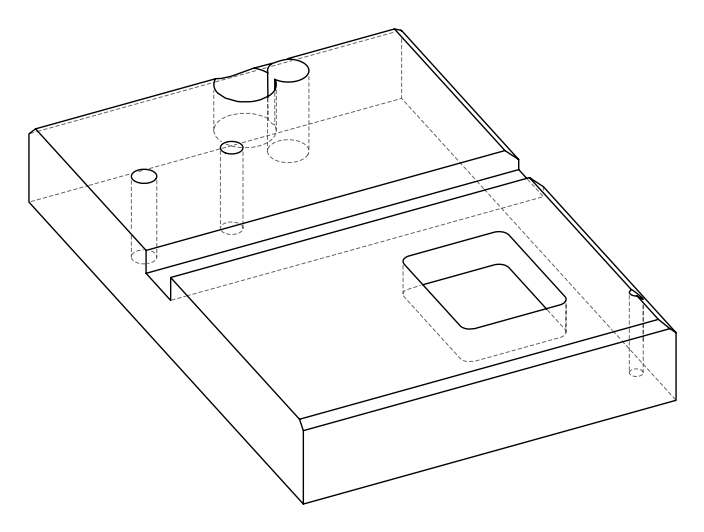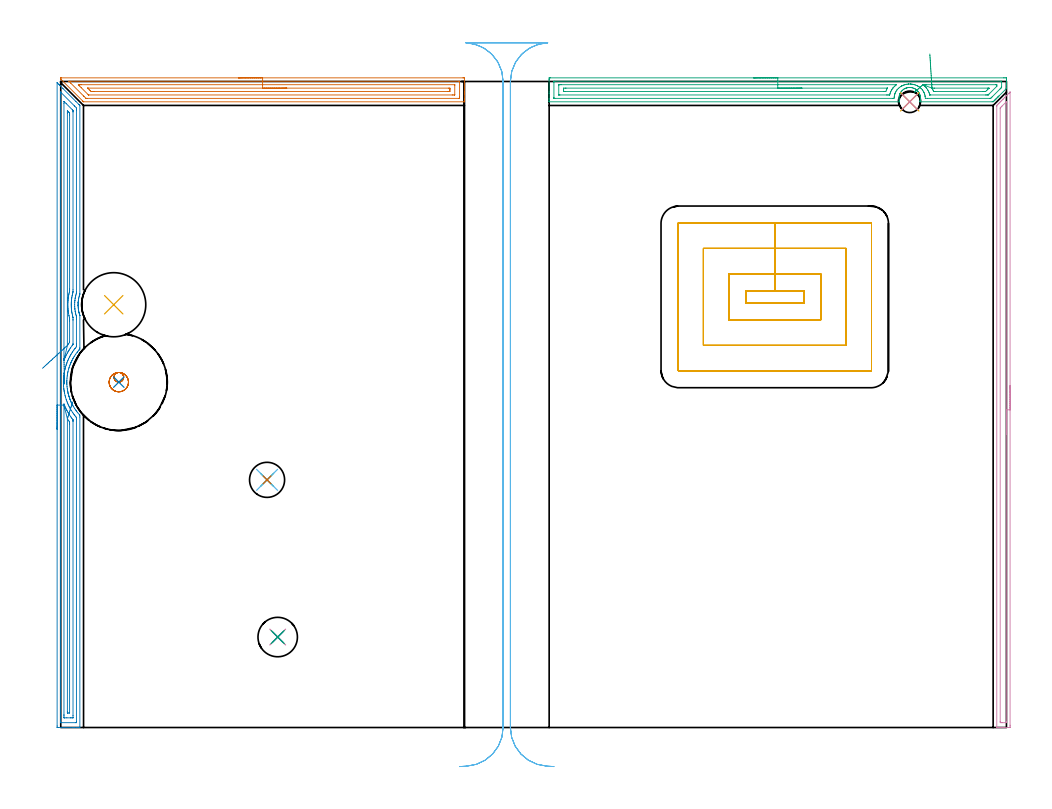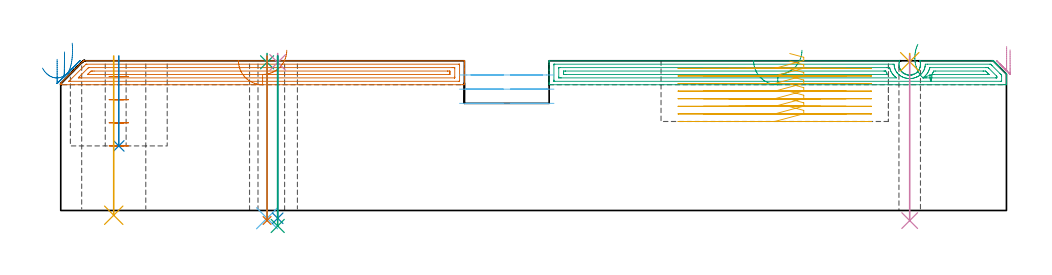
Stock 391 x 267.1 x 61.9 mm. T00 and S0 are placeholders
(PLAN: 17 operations, 10 tool changes, 42.7 min)
(1 AREA_MILL | FG_CHAMFER_SURFACE | UGT0205_001 | 5.42 min | 8466 mm3)
(2 AREA_MILL_1 | FG_CHAMFER_SURFACE_1 | UGT0205_001 | 8.42 min | 11508 mm3)
(3 AREA_MILL_2 | FG_CHAMFER_SURFACE_2 | UGT0205_001 | 6.26 min | 9547 mm3)
(4 AREA_MILL_3 | FG_CHAMFER_SURFACE_3 | UGT0205_001 | 4.36 min | 3925 mm3)
(5 MILL_RECTANGULAR_POCKET | POCKET_RECTANGULAR_STRAIGHT | UGT0201_132 | Follow Part, ap 3.5, ae 75% | 11.69 min | 176118 mm3)
(6 MILL_RECTANGULAR_SLOT | SLOT_RECTANGULAR | UGT0201_004 | Follow Part, ap 8, ae 75% | 4.06 min | 164013 mm3)
(7 MILL_BLIND_HOLE_FROM_SOLID_MATERIAL | STEP1POCKET | UGT0201_004 | Spiral | 0.61 min | 44011 mm3)
(8 BORE_BLIND_HOLE | STEP1POCKET | UGT0332_069 | 0.15 min | 6 mm3)
(9 SPOT_DRILL | STEP1HOLE | NXT0321_9005460120000 | 0.03 min | 8 mm3)
(10 SPOT_DRILL_1 | STEP1HOLE_1 | NXT0321_9005460120000 | 0.03 min | 14 mm3)
(11 SPOT_DRILL_2 | STEP1HOLE_2 | NXT0321_9005460120000 | 0.03 min | 0 mm3)
(12 DRILL_THROUGH_HOLE_INTO_CENTER | STEP1HOLE | NXT0301_065 | 0.27 min | 4280 mm3)
(13 DRILL_TO_ENLARGE_THROUGH_HOLE | STEP1HOLE | NXT0301_106 | 0.27 min | 5907 mm3)
(14 DRILL_THROUGH_HOLE_INTO_CENTER_1 | STEP1HOLE_1 | NXT0301_065 | 0.27 min | 4256 mm3)
(15 DRILL_TO_ENLARGE_THROUGH_HOLE_1 | STEP1HOLE_1 | UGT0301_287 | 0.28 min | 8613 mm3)
(16 DRILL_THROUGH_HOLE_INTO_CENTER_2 | STEP1HOLE_2 | UGT0301_205 | 0.27 min | 3719 mm3)
(17 INDEXABLE_INSERT_DRILL_THROUGH_HOLE_FROM_SOLID | STEP1HOLE_3 | NXT0302_024 | 0.27 min | 33876 mm3)
(TOOL UGT0205_001 | Chamfer Mill 20 x 3 x 45 deg. | D20 FL50 Z2)
(TOOL UGT0201_132 | Carbide End Mill 14.0 | D14 FL30 Z4)
(TOOL UGT0201_004 | End Mill 32 mm | D32 FL53 Z6)
(TOOL UGT0332_069 | 40 mm Boring Bar Slip Fit | D40)
(TOOL NXT0321_9005460120000 | NC Spot Drill, 142deg, 12mm, Carbide, Uncoated | D12 PA142 FL30 Z2)
(TOOL NXT0301_065 | Carbide Drill 9.4mm [860.1-0940-075A1-MM 2214] | D9.4 PA140 FL98 Z2)
(TOOL NXT0301_106 | Carbide Drill 14.5mm [860.1-1450-073A1-MM 2214] | D14.5 PA140 FL83 Z2)
(TOOL UGT0301_287 | Twist Drill 16.3 mm | D16.3 PA118 FL125 Z2)
(TOOL UGT0301_205 | Twist Drill 8.9 mm | D8.9 PA118 FL78 Z2)
(TOOL NXT0302_024 | Index. Insert Drill 26.5mm [880-D2650L32-03] | D26.5 PA176 FL80 Z2)
(OP 1 AREA_MILL)
G17 G21 G94 G90
T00 M6
G54
G17 G0 G90 X73.45 Y268.6 S1061 M3
G43 Z71.9 H0
Z62.
G94 G1 X73.488 Z61.128 F250.
X73.602 Z60.263
X73.791 Z59.412
X74.053 Z58.58
X74.387 Z57.774
X74.79 Z57.
X75.258 Z56.264
X75.79 Z55.572
X76.379 Z54.929
X77.022 Z54.339
X77.714 Z53.808
X78.45 Z53.34
X79.224 Z52.937
X80.03 Z52.603
X80.862 Z52.341
X81.714 Z52.152
X82.578 Z52.038
X83.45 Z52.
X166.315
X166.689 Y268.596 Z52.003
X166.89 Y268.592 Z52.005
X166.9 Y268.385 Z52.212
Y262.764 Z57.831
Y262.156 Z58.442
Y261.878 Z58.719
Y260.105 Z60.49
Y259.549 Z61.05
Y259.026 Z61.573
Y258.724 Z61.867
X166.891 Y258.703 Z61.888
X166.76 Y258.7 Z61.9
X9.495
X9.405 Y258.705 Z61.89
X9.361 Y258.741 Z61.856
X9.196 Y258.904 Z61.696
X9.124 Y258.976 Z61.624
X0.14 Y267.96 Z52.638
X0.024 Y268.081 Z52.518
X0.01 Y268.098 Z52.501
X0.002 Y268.593 Z52.007
X0.011 Y268.594 Z52.005
X0.14 Y268.6 Z52.
X83.45
Y267.186 Z53.414
X164.542
X164.753 Y267.182 Z53.418
X164.857 Y267.179 Z53.421
X164.891 Y267.169 Z53.431
X164.893 Y267.138 Z53.462
X164.897 Y267.055 Z53.545
X164.9 Y266.83 Z53.77
X164.899 Y260.627 Z59.973
X164.893 Y260.261 Z60.339
X164.89 Y260.157 Z60.443
X164.882 Y260.12 Z60.48
X164.862 Y260.119 Z60.481
X164.753 Y260.117 Z60.483
X164.533 Y260.114 Z60.486
X10.827 Y260.115 Z60.485
X10.607 Y260.116 Z60.484
X10.497 Y260.119 Z60.481
X10.447 Y260.121 Z60.479
X10.387 Y260.173 Z60.427
X9.559 Y260.991 Z59.609
X9.496 Y261.054 Z59.546
X4.149 Y266.4 Z54.2
X3.437 Y267.118 Z53.482
X3.398 Y267.16 Z53.44
X3.383 Y267.179 Z53.421
X3.39 Y267.18 Z53.42
X3.497 Y267.183 Z53.417
X3.714 Y267.185 Z53.415
X4.149 Y267.186 Z53.414
X83.45
Y265.772 Z54.828
X162.751 Y265.771 Z54.829
X162.867 Y265.77 Z54.83
X162.886 Y265.768 Z54.832
X162.889 Y265.766 Z54.834
X162.893 Y265.749 Z54.851
X162.898 Y265.67 Z54.93
X162.899 Y265.571 Z55.029
X162.9 Y265.423 Z55.177
X162.899 Y261.73 Z58.87
X162.893 Y261.581 Z59.019
X162.89 Y261.542 Z59.058
X162.878 Y261.535 Z59.065
X162.838 Y261.533 Z59.067
X162.751 Y261.531 Z59.069
X162.21 Y261.529 Z59.071
X161.86 Y261.528 Z59.072
X11.628 Y261.529 Z59.071
X11.541 Y261.53 Z59.07
X11.498 Y261.533 Z59.067
X11.48 Y261.535 Z59.065
X11.443 Y261.568 Z59.032
X11.278 Y261.723 Z58.877
X8.463 Y264.536 Z56.064
X7.713 Y265.286 Z55.314
X7.58 Y265.423 Z55.177
X7.449 Y265.562 Z55.038
X7.263 Y265.765 Z54.835
X7.367 Y265.768 Z54.832
X7.713 Y265.77 Z54.83
X8.254 Y265.771 Z54.829
X8.605 Y265.772 Z54.828
X83.45
Y264.357 Z56.243
X160.258
X160.828 Y264.352 Z56.248
X160.89 Y264.35 Z56.25
X160.893 Y264.266 Z56.334
X160.897 Y264.083 Z56.517
X160.9 Y263.718 Z56.882
X160.899 Y263.65 Z56.95
X160.894 Y263.241 Z57.359
X160.89 Y263.037 Z57.563
X160.881 Y262.949 Z57.651
X160.784 Y262.947 Z57.653
X160.077 Y262.943 Z57.657
X159.897
X13.771
X13.06 Y262.944 Z57.656
X12.878 Y262.945 Z57.655
X12.529 Y262.95 Z57.65
X12.169 Y263.289 Z57.311
X11.801 Y263.65 Z56.95
X11.278 Y264.172 Z56.428
X11.146 Y264.306 Z56.294
X11.125 Y264.33 Z56.27
X11.111 Y264.348 Z56.252
X11.127 Y264.35 Z56.25
X11.278 Y264.354 Z56.246
X11.458 Y264.357 Z56.243
X83.45
X84.322 Z56.281
X85.186 Z56.395
X86.038 Z56.583
X86.87 Z56.846
X87.676 Z57.18
X88.45 Z57.582
X89.186 Z58.051
X89.878 Z58.582
X90.521 Z59.172
X91.11 Z59.815
X91.642 Z60.507
X92.11 Z61.243
X92.513 Z62.016
X92.847 Z62.822
X93.109 Z63.654
X93.298 Z64.506
X93.412 Z65.371
X93.45 Z66.243
G0 Z71.9
M5
M2
(OP 2 AREA_MILL_1)
G17 G21 G94 G90
T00 M6
G54
G17 G0 G90 X-1.5 Y123.3 S1061 M3
G43 Z71.9 H0
Z62.5
G94 G1 Y123.338 Z61.628 F250.
Y123.452 Z60.764
Y123.641 Z59.912
Y123.903 Z59.08
Y124.237 Z58.274
Y124.64 Z57.5
Y125.109 Z56.764
Y125.64 Z56.072
Y126.229 Z55.429
Y126.872 Z54.84
Y127.564 Z54.308
Y128.3 Z53.84
Y129.074 Z53.437
Y129.88 Z53.103
Y130.712 Z52.841
Y131.564 Z52.652
Y132.428 Z52.538
Y133.3 Z52.5
X-1.499 Y266.576 Z52.499
X-1.495 Y266.583 Z52.503
X-1.48 Y266.576 Z52.519
X-1.28 Y266.38 Z52.719
X-1.205 Y266.305 Z52.795
X-0.729 Y265.831 Z53.266
X-0.585 Y265.687 Z53.412
X-0.433 Y265.534 Z53.565
X-0.292 Y265.394 Z53.703
X0.908 Y264.193 Z54.905
X6.256 Y258.844 Z60.255
X7.565 Y257.535 Z61.564
X7.608 Y257.492 Z61.607
X7.821 Y257.277 Z61.818
X7.897 Y257.194 Z61.889
X7.9 Y257.046 Z61.9
Y179.314
X7.894 Y179.197 Z61.889
X7.883 Y179.138 Z61.879
X7.82 Y178.952 Z61.819
X7.663 Y178.42 Z61.657
X7.653 Y178.389 Z61.648
X7.535 Y177.944 Z61.532
X7.434 Y177.496 Z61.432
X7.349 Y177.05 Z61.348
X7.298 Y176.718 Z61.296
X7.28 Y176.603 Z61.278
X7.226 Y176.157 Z61.225
X7.203 Y175.897 Z61.202
X7.19 Y175.74 Z61.187
X7.188 Y175.711 Z61.184
X7.185 Y175.652 Z61.181
X7.163 Y175.264 Z61.162
X7.16 Y175.054 Z61.154
X7.156 Y174.791 Z61.152
X7.16 Y174.52 Z61.157
X7.166 Y174.382 Z61.155
Y174.371
X7.188 Y173.925 Z61.18
X7.223 Y173.478 Z61.22
X7.264 Y173.126 Z61.263
X7.275 Y173.032 Z61.274
X7.343 Y172.585 Z61.341
X7.423 Y172.166 Z61.417
X7.428 Y172.139 Z61.422
X7.527 Y171.692 Z61.522
X7.54 Y171.633 Z61.539
X7.565 Y171.533 Z61.565
X7.609 Y171.363 Z61.609
X7.639 Y171.246 Z61.638
X7.726 Y170.946 Z61.726
X7.82 Y170.647 Z61.819
X7.857 Y170.525 Z61.856
X7.883 Y170.423 Z61.882
X7.893 Y170.379 Z61.893
X7.895 Y170.364 Z61.895
Y170.352
X7.9 Y156.977 Z61.9
X7.893 Y156.469 Z61.893
X7.886 Y156.458 Z61.886
X7.565 Y156.098 Z61.565
X7.538 Y156.068 Z61.538
X7.05 Y155.488 Z61.048
X6.983 Y155.408 Z60.98
X6.929 Y155.345 Z60.927
X6.89 Y155.297 Z60.89
X6.793 Y155.175 Z60.792
X6.11 Y154.255 Z60.109
X6.038 Y154.152 Z60.036
X5.542 Y153.389 Z59.54
X5.147 Y152.735 Z59.145
X5.013 Y152.496 Z59.011
X4.655 Y151.804 Z58.653
X4.559 Y151.616 Z58.555
X4.553 Y151.604 Z58.549
X4.286 Y151.049 Z58.285
X4.255 Y150.984 Z58.254
X4.142 Y150.723 Z58.138
X4.137 Y150.711 Z58.133
X4.073 Y150.552 Z58.072
X3.964 Y150.277 Z57.964
X3.783 Y149.818 Z57.782
X3.466 Y148.925 Z57.465
X3.363 Y148.603 Z57.363
X3.206 Y148.032 Z57.204
X2.986 Y147.139 Z56.984
X2.9 Y146.703 Z56.899
X2.81 Y146.246 Z56.809
X2.675 Y145.354 Z56.669
X2.583 Y144.461 Z56.574
X2.518 Y143.542 Z56.517
X2.511 Y143.345 Z56.509
X2.51 Y142.911 Z56.501
X2.507 Y142.675 Z56.499
X2.512 Y142.473 Z56.502
X2.515 Y142.228 Z56.507
X2.535 Y141.782 Z56.528
X2.6 Y140.889 Z56.598
X2.711 Y139.996 Z56.704
X2.747 Y139.771 Z56.742
X2.856 Y139.104 Z56.851
X2.887 Y138.952 Z56.885
X2.909 Y138.85 Z56.907
X2.951 Y138.661 Z56.945
X3.026 Y138.303 Z57.024
X3.045 Y138.211 Z57.044
X3.059 Y138.155 Z57.058
X3.159 Y137.767 Z57.153
X3.18 Y137.676 Z57.178
X3.2 Y137.595 Z57.199
X3.227 Y137.49 Z57.225
X3.271 Y137.318 Z57.267
X3.315 Y137.157 Z57.313
X3.364 Y136.996 Z57.363
X3.374 Y136.965 Z57.373
X3.432 Y136.787 Z57.432
X3.554 Y136.427 Z57.547
X3.631 Y136.213 Z57.625
X3.715 Y135.98 Z57.709
X3.782 Y135.789 Z57.78
X3.807 Y135.718 Z57.806
X3.875 Y135.534 Z57.871
X4.021 Y135.167 Z58.02
X4.053 Y135.087 Z58.052
X4.139 Y134.885 Z58.138
X4.244 Y134.64 Z58.241
X4.312 Y134.497 Z58.311
X4.364 Y134.388 Z58.364
X4.459 Y134.193 Z58.456
X4.618 Y133.861 Z58.617
X4.673 Y133.747 Z58.671
X4.743 Y133.612 Z58.742
X4.905 Y133.304 Z58.903
X4.946 Y133.228 Z58.944
X5.154 Y132.853 Z59.149
X5.7 Y131.961 Z59.698
X6.038 Y131.449 Z60.036
X6.307 Y131.068 Z60.305
X6.478 Y130.839 Z60.477
X6.614 Y130.659 Z60.612
X6.941 Y130.238 Z60.941
X6.983 Y130.186 Z60.983
X6.992 Y130.175 Z60.992
X7.764 Y129.282 Z61.762
X7.896 Y129.137 Z61.89
X7.9 Y128.386 Z61.9
Y0.173
X7.897 Y0.01 Z61.888
X7.773 Y0.003 Z61.765
X7.641 Y0. Z61.64
X7.369 Z61.368
X6.692 Z60.687
X5.481 Z59.478
X4.946 Z58.94
X-1.165 Z52.832
X-1.437 Y0.004 Z52.56
X-1.492 Y0.01 Z52.505
X-1.499 Y0.067 Z52.499
X-1.5 Y0.62 Z52.5
Y133.3
X-0.086 Z53.914
X-0.085 Y262.406 Z53.915
X-0.084 Y262.605 Z53.916
X-0.081 Y262.703 Z53.919
X-0.079 Y262.715 Z53.921
X-0.073 Y262.711 Z53.927
X-0.041 Y262.684 Z53.959
X0.243 Y262.406 Z54.243
X5.604 Y257.046 Z59.604
X5.819 Y256.827 Z59.819
X6.479 Y256.152 Z60.479
X6.484 Y255.472 Z60.484
X6.485 Y255.259 Z60.485
Y180.207
X6.482 Y179.866 Z60.482
X6.479 Y179.696 Z60.479
X6.475 Y179.616 Z60.475
X6.459 Y179.553 Z60.459
X6.395 Y179.314 Z60.395
X6.271 Y178.851 Z60.271
X6.164 Y178.42 Z60.164
X6.014 Y177.726 Z60.014
X5.993 Y177.616 Z59.993
X5.978 Y177.527 Z59.978
X5.956 Y177.387 Z59.956
X5.849 Y176.633 Z59.849
X5.845 Y176.606 Z59.845
X5.819 Y176.373 Z59.819
X5.774 Y175.786 Z59.774
X5.771 Y175.74 Z59.771
X5.744 Y174.923 Z59.744
Y174.846
X5.764 Y174.01 Z59.764
X5.767 Y173.953 Z59.767
X5.819 Y173.224 Z59.819
X5.838 Y173.059 Z59.838
X5.84 Y173.038 Z59.84
X5.963 Y172.166 Z59.963
X5.975 Y172.086 Z59.975
X5.993 Y171.988 Z59.993
X6.143 Y171.272 Z60.143
X6.246 Y170.836 Z60.246
X6.365 Y170.379 Z60.365
X6.453 Y170.048 Z60.453
X6.475 Y169.953 Z60.475
X6.478 Y169.87 Z60.478
X6.481 Y169.702 Z60.481
X6.482 Y169.486 Z60.482
Y168.807
X6.485 Y158.552 Z60.485
X6.483 Y157.87 Z60.483
X6.48 Y157.53 Z60.48
X6.478 Y157.448 Z60.478
X6.444 Y157.394 Z60.444
X5.976 Y156.817 Z59.976
X5.819 Y156.616 Z59.819
X5.419 Y156.084 Z59.419
X5.218 Y155.805 Z59.218
X4.946 Y155.422 Z58.946
X4.854 Y155.285 Z58.854
X4.792 Y155.19 Z58.792
X4.51 Y154.743 Z58.51
X4.234 Y154.297 Z58.234
X4.073 Y154.026 Z58.073
X3.853 Y153.628 Z57.853
X3.733 Y153.403 Z57.733
X3.55 Y153.045 Z57.55
X3.28 Y152.51 Z57.28
X3.2 Y152.344 Z57.2
X2.976 Y151.845 Z56.976
X2.88 Y151.616 Z56.88
X2.719 Y151.215 Z56.719
X2.525 Y150.723 Z56.525
X2.493 Y150.638 Z56.493
X2.47 Y150.576 Z56.47
X2.327 Y150.174 Z56.327
X2.239 Y149.919 Z56.239
X2.209 Y149.829 Z56.209
X2.028 Y149.241 Z56.028
X1.943 Y148.936 Z55.943
X1.839 Y148.542 Z55.839
X1.711 Y148.042 Z55.711
X1.683 Y147.925 Z55.683
X1.662 Y147.829 Z55.662
X1.52 Y147.149 Z55.52
X1.509 Y147.093 Z55.509
X1.454 Y146.811 Z55.454
X1.377 Y146.334 Z55.377
X1.366 Y146.255 Z55.366
X1.27 Y145.55 Z55.27
X1.248 Y145.362 Z55.248
X1.185 Y144.743 Z55.185
X1.164 Y144.468 Z55.164
X1.127 Y143.909 Z55.127
X1.11 Y143.575 Z55.11
X1.099 Y143.045 Z55.099
X1.096 Y142.681 Z55.096
X1.105 Y142.145 Z55.105
X1.121 Y141.788 Z55.121
X1.159 Y141.197 Z55.159
X1.183 Y140.895 Z55.183
X1.251 Y140.209 Z55.251
X1.276 Y140.001 Z55.276
X1.325 Y139.626 Z55.325
X1.392 Y139.171 Z55.392
X1.402 Y139.108 Z55.402
X1.454 Y138.793 Z55.454
X1.568 Y138.214 Z55.568
X1.581 Y138.149 Z55.581
X1.599 Y138.065 Z55.599
X1.775 Y137.321 Z55.775
X1.882 Y136.882 Z55.882
X2.005 Y136.427 Z56.005
X2.265 Y135.598 Z56.265
X2.286 Y135.534 Z56.286
X2.327 Y135.42 Z56.327
X2.616 Y134.64 Z56.616
X2.806 Y134.15 Z56.806
X2.981 Y133.747 Z56.981
X3.2 Y133.261 Z57.2
X3.396 Y132.853 Z57.396
X3.593 Y132.451 Z57.593
X3.859 Y131.96 Z57.859
X4.073 Y131.575 Z58.073
X4.385 Y131.066 Z58.385
X4.941 Y130.178 Z58.941
X4.945 Y130.173 Z58.945
X5.313 Y129.657 Z59.313
X5.593 Y129.279 Z59.593
X5.819 Y128.989 Z59.819
X6.306 Y128.386 Z60.306
X6.438 Y128.22 Z60.438
X6.479 Y128.168 Z60.479
X6.481 Y128.13 Z60.481
X6.483 Y128.045 Z60.483
X6.485 Y127.704 Z60.485
X6.486 Y127.492 Z60.486
X6.485 Y2.407 Z60.485
X6.483 Y2.066 Z60.483
X6.481 Y2.024 Z60.481
X6.48 Y2.011 Z60.48
X6.454 Y2.009 Z60.454
X6.349 Y2.003 Z60.349
X6.216 Y2.001 Z60.216
X0.105 Y2. Z54.105
X-0.041 Y2.003 Z53.959
X-0.071 Y2.007 Z53.929
X-0.079 Y2.011 Z53.921
X-0.081 Y2.02 Z53.919
X-0.084 Y2.054 Z53.916
X-0.085 Y2.195 Z53.915
X-0.086 Y2.407 Z53.914
Y133.3
X1.33 Y133.296 Z55.33
X1.331 Y133.747 Z55.331
X1.335 Z55.335
X1.454 Y133.464 Z55.454
X1.711 Y132.853 Z55.711
X1.917 Y132.38 Z55.917
X2.116 Y131.96 Z56.116
X2.327 Y131.523 Z56.327
X2.479 Y131.222 Z56.479
X2.56 Y131.066 Z56.56
X2.845 Y130.536 Z56.845
X3.058 Y130.173 Z57.058
X3.2 Y129.938 Z57.2
X3.619 Y129.279 Z57.619
X4.073 Y128.584 Z58.073
X4.21 Y128.386 Z58.21
X4.597 Y127.85 Z58.597
X5.038 Y127.279 Z59.038
X5.058 Y127.251 Z59.058
X5.064 Y127.154 Z59.064
X5.068 Y126.984 Z59.068
X5.071 Y126.727 Z59.071
Y126.599
Y4.959
X5.07 Y4.194 Z59.07
X5.068 Y4.069 Z59.068
X5.065 Y4.026 Z59.065
X5.06 Y4.01 Z59.06
X5.04 Y4.007 Z59.04
X4.946 Y4.004 Z58.946
X4.262 Y4. Z58.262
X4.073 Z58.073
X2.516 Z56.516
X1.643 Z55.643
X1.454 Y4.003 Z55.454
X1.391 Y4.006 Z55.391
X1.346 Y4.009 Z55.346
X1.335 Y4.067 Z55.335
X1.332 Y4.194 Z55.332
X1.33 Y4.321 Z55.33
X1.329 Y5.087 Z55.329
X1.328 Y5.215 Z55.328
X1.329 Y132.981 Z55.329
X1.33 Y133.296 Z55.33
X2.748 Y127.639 Z56.748
X2.759 Y127.627 Z56.759
X2.79 Y127.587 Z56.79
X2.855 Y127.492 Z56.855
X3.2 Y126.99 Z57.2
X3.475 Y126.599 Z57.475
X3.634 Y126.371 Z57.634
X3.65 Y126.33 Z57.65
X3.653 Y126.279 Z57.653
X3.656 Y126.172 Z57.656
X3.657 Y125.706 Z57.657
Y125.238
X3.656 Y6.25 Z57.656
X3.654 Y6.125 Z57.654
X3.65 Y6.043 Z57.65
X3.647 Y6.01 Z57.647
X3.181 Y6. Z57.181
X2.78 Y6.01 Z56.78
X2.749 Y6.021 Z56.749
X2.746 Y6.051 Z56.746
X2.744 Y6.096 Z56.744
X2.743 Y6.14 Z56.743
Y6.449
Y127.492
X2.745 Y127.597 Z56.745
X2.747 Y127.637 Z56.747
X2.748 Y127.639 Z56.748
X2.991 Y128.427 Z57.031
X3.227 Y129.189 Z57.385
X3.452 Y129.918 Z57.808
X3.666 Y130.609 Z58.295
X3.867 Y131.257 Z58.844
X4.052 Y131.857 Z59.449
X4.221 Y132.405 Z60.107
X4.373 Y132.895 Z60.813
X4.506 Y133.325 Z61.56
X4.619 Y133.691 Z62.344
X4.712 Y133.99 Z63.158
X4.783 Y134.22 Z63.997
X4.832 Y134.38 Z64.853
X4.859 Y134.467 Z65.72
X4.864 Y134.482 Z66.593
X4.846 Y134.425 Z67.463
X4.806 Y134.295 Z68.325
X4.744 Y134.094 Z69.171
G0 X1.544 Y142.068 Z65.546
G1 Y142.087 Z64.674
X1.541 Y142.183 Z63.807
X1.538 Y142.353 Z62.951
X1.533 Y142.598 Z62.114
X1.526 Y142.914 Z61.301
X1.518 Y143.3 Z60.519
X1.508 Y143.753 Z59.773
X1.497 Y144.269 Z59.07
X1.485 Y144.845 Z58.414
X1.471 Y145.475 Z57.811
X1.457 Y146.155 Z57.265
X1.441 Y146.881 Z56.781
X1.425 Y147.646 Z56.362
X1.408 Y148.444 Z56.011
X1.39 Y149.27 Z55.731
X1.372 Y150.117 Z55.524
X1.353 Y150.979 Z55.392
X1.335 Y151.85 Z55.335
X1.333 Y151.954 Z55.333
X1.33 Y152.125 Z55.33
X1.329 Y152.381 Z55.329
X1.328 Y152.51 Z55.328
X1.329 Y258.067 Z55.329
X1.334 Y258.833 Z55.334
Y258.841
X1.36 Y258.833 Z55.36
X1.454 Y258.743 Z55.454
X2.262 Y257.939 Z56.262
X4.942 Y255.259 Z58.942
X4.946 Y255.255 Z58.946
X5.051 Y255.139 Z59.051
X5.062 Y255.126 Z59.062
X5.065 Y255.057 Z59.065
X5.069 Y254.921 Z59.069
X5.071 Y254.75 Z59.071
Y254.493
Y180.973
X5.067 Y180.207 Z59.067
X5.065 Y180.085 Z59.065
X5.051 Y179.982 Z59.051
X4.946 Y179.577 Z58.946
X4.894 Y179.367 Z58.894
X4.882 Y179.314 Z58.882
X4.734 Y178.637 Z58.734
X4.69 Y178.42 Z58.69
X4.591 Y177.891 Z58.591
X4.538 Y177.527 Z58.538
X4.48 Y177.11 Z58.48
X4.424 Y176.633 Z58.424
X4.397 Y176.302 Z58.397
X4.36 Y175.74 Z58.36
X4.349 Y175.457 Z58.349
X4.332 Y174.846 Z58.332
X4.337 Y174.577 Z58.337
X4.355 Y173.953 Z58.355
X4.372 Y173.647 Z58.372
X4.416 Y173.059 Z58.416
X4.457 Y172.666 Z58.457
X4.526 Y172.166 Z58.526
X4.604 Y171.623 Z58.604
X4.672 Y171.272 Z58.672
X4.83 Y170.498 Z58.83
X4.858 Y170.379 Z58.858
X4.946 Y170.02 Z58.946
X5.052 Y169.599 Z59.052
X5.061 Y169.486 Z59.061
X5.064 Y169.365 Z59.064
X5.068 Y168.592 Z59.068
Y168.467
X5.071 Y158.637 Z59.071
X5.069 Y158.509 Z59.069
X5.066 Y158.424 Z59.066
X5.063 Y158.364 Z59.063
X5.047 Y158.341 Z59.047
X4.946 Y158.205 Z58.946
X4.804 Y158.016 Z58.804
X4.694 Y157.87 Z58.694
X4.054 Y156.997 Z58.054
X4.04 Y156.977 Z58.04
X3.702 Y156.463 Z57.702
X3.455 Y156.084 Z57.455
X3.356 Y155.924 Z57.356
X3.2 Y155.669 Z57.2
X3.024 Y155.371 Z57.024
X2.92 Y155.19 Z56.92
X2.708 Y154.8 Z56.708
X2.44 Y154.297 Z56.44
X2.401 Y154.221 Z56.401
X2.327 Y154.073 Z56.327
X2.109 Y153.626 Z56.109
X2.003 Y153.403 Z56.003
X1.829 Y153.019 Z55.829
X1.61 Y152.51 Z55.61
X1.563 Y152.397 Z55.563
X1.454 Y152.126 Z55.454
X1.364 Y151.915 Z55.364
X1.335 Y151.85 Z55.335
X2.75 Y157.971 Z56.75
X2.748 Y157.989 Z56.748
X2.744 Y158.077 Z56.744
X2.743 Y158.338 Z56.743
Y253.94
X2.744 Y254.365 Z56.744
X2.747 Y254.829 Z56.747
X2.749 Y254.971 Z56.749
X3.018 Y254.721 Z57.018
X3.2 Y254.547 Z57.2
X3.385 Y254.365 Z57.385
X3.578 Y254.165 Z57.578
X3.634 Y254.106 Z57.634
X3.65 Y254.069 Z57.65
X3.653 Y254.014 Z57.653
X3.656 Y253.899 Z57.656
X3.657 Y253.472 Z57.657
Y253.004
Y181.526
X3.656 Y181.101 Z57.656
X3.653 Y180.637 Z57.653
X3.65 Y180.422 Z57.65
X3.526 Y179.874 Z57.526
X3.4 Y179.314 Z57.4
X3.364 Y179.146 Z57.364
X3.22 Y178.42 Z57.22
X3.217 Y178.403 Z57.217
X3.2 Y178.304 Z57.2
X3.105 Y177.624 Z57.105
X3.092 Y177.527 Z57.092
X3.064 Y177.283 Z57.064
X3.014 Y176.823 Z57.014
X2.997 Y176.633 Z56.997
X2.976 Y176.35 Z56.976
X2.954 Y175.992 Z56.954
X2.941 Y175.74 Z56.941
X2.933 Y175.517 Z56.933
X2.922 Y175.131 Z56.922
X2.918 Y174.846 Z56.918
X2.923 Y174.449 Z56.923
X2.927 Y174.232 Z56.927
X2.937 Y173.953 Z56.937
X2.949 Y173.692 Z56.949
X2.973 Y173.292 Z56.973
X2.991 Y173.059 Z56.991
X3.03 Y172.636 Z57.03
X3.063 Y172.307 Z57.063
X3.081 Y172.166 Z57.081
X3.2 Y171.301 Z57.2
X3.205 Y171.267 Z57.205
X3.382 Y170.379 Z57.382
X3.43 Y170.143 Z57.43
X3.582 Y169.486 Z57.582
X3.633 Y169.26 Z57.633
X3.647 Y169.193 Z57.647
X3.65 Y169.137 Z57.65
X3.652 Y169.022 Z57.652
X3.654 Y168.592 Z57.654
Y168.127
X3.656 Y159.657 Z57.656
X3.654 Y159.424 Z57.654
X3.652 Y159.307 Z57.652
X3.65 Y159.252 Z57.65
X3.631 Y159.216 Z57.631
X3.262 Y158.7 Z57.262
X3.2 Y158.612 Z57.2
X2.899 Y158.178 Z56.899
X2.782 Y158.011 Z56.782
X2.755 Y157.975 Z56.755
X2.75 Y157.971 Z56.75
X2.216 Y157.481 Z56.263
X1.653 Y156.965 Z55.842
X1.065 Y156.426 Z55.489
X0.457 Y155.868 Z55.206
X-0.167 Y155.296 Z54.997
X-0.802 Y154.713 Z54.862
X-1.444 Y154.125 Z54.803
X-2.086 Y153.535 Z54.82
X-2.726 Y152.949 Z54.913
X-3.357 Y152.37 Z55.081
X-3.974 Y151.803 Z55.323
X-4.574 Y151.253 Z55.637
X-5.151 Y150.724 Z56.021
X-5.702 Y150.219 Z56.472
X-6.221 Y149.743 Z56.986
X-6.705 Y149.298 Z57.56
X-7.151 Y148.889 Z58.188
X-7.555 Y148.519 Z58.867
G0 Z71.9
M5
M2
(OP 3 AREA_MILL_2)
G17 G21 G94 G90
T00 M6
G54
G17 G0 G90 X286.45 Y268.6 S1061 M3
G43 Z71.9 H0
Z62.
G94 G1 X286.488 Z61.128 F250.
X286.602 Z60.263
X286.791 Z59.412
X287.053 Z58.58
X287.387 Z57.774
X287.79 Z57.
X288.258 Z56.264
X288.79 Z55.572
X289.379 Z54.929
X290.022 Z54.339
X290.714 Z53.808
X291.45 Z53.34
X292.224 Z52.937
X293.03 Z52.603
X293.862 Z52.341
X294.714 Z52.152
X295.578 Z52.038
X296.45 Z52.
X389.898
X390.419 Y268.599 Z52.001
X390.933 Y268.593 Z52.002
X390.992 Y268.591 Z52.004
X391. Y268.081 Z52.513
Y267.465 Z53.132
Y267.195 Z53.402
Y266.579 Z54.018
Y266.309 Z54.287
Y265.769 Z54.83
Y265.423 Z55.177
Y264.536 Z56.064
Y264.517 Z56.083
X390.99 Y264.195 Z56.402
X390.892 Y264.093 Z56.504
X390.716 Y263.916 Z56.684
X388.044 Y261.243 Z59.356
X387.836 Y261.036 Z59.563
X387.793 Y260.991 Z59.606
X387.747 Y260.947 Z59.652
X387.542 Y260.742 Z59.857
X387.497 Y260.696 Z59.901
X387.45 Y260.65 Z59.949
X387.248 Y260.448 Z60.151
X387.202 Y260.4 Z60.197
X387.153 Y260.353 Z60.246
X386.954 Y260.154 Z60.445
X386.906 Y260.105 Z60.492
X386.856 Y260.056 Z60.543
X386.66 Y259.86 Z60.739
X386.611 Y259.81 Z60.787
X386.559 Y259.759 Z60.84
X386.366 Y259.566 Z61.033
X386.316 Y259.514 Z61.083
X386.262 Y259.462 Z61.137
X386.072 Y259.272 Z61.327
X386.02 Y259.219 Z61.378
X385.966 Y259.165 Z61.433
X385.818 Y259.018 Z61.581
X385.583 Y258.784 Z61.814
X385.501 Y258.706 Z61.892
X385.075 Y258.7 Z61.9
X355.236
X355.202 Y258.705 Z61.893
X355.21 Y258.761 Z61.838
X355.236 Y258.856 Z61.744
X355.278 Y258.997 Z61.603
X355.354 Y259.303 Z61.297
X355.391 Y259.507 Z61.093
X355.428 Y259.782 Z60.818
X355.441 Y260.085 Z60.515
X355.44 Y260.388 Z60.212
X355.428 Y260.618 Z59.982
X355.379 Y260.945 Z59.655
X355.309 Y261.269 Z59.331
X355.236 Y261.505 Z59.095
X355.172 Y261.714 Z58.884
X355.102 Y261.878 Z58.717
X355.006 Y262.106 Z58.491
X354.988 Y262.149 Z58.448
X354.791 Y262.504 Z58.093
X354.776 Y262.531 Z58.067
X354.624 Y262.764 Z57.835
X354.534 Y262.9 Z57.699
X354.483 Y262.966 Z57.633
X354.429 Y263.031 Z57.569
X354.259 Y263.207 Z57.39
X354.108 Y263.365 Z57.234
X354.052 Y263.423 Z57.176
X353.9 Y263.553 Z57.045
X353.787 Y263.65 Z56.947
X353.641 Y263.777 Z56.822
X353.448 Y263.912 Z56.687
X353.369 Y263.957 Z56.642
X353.104 Y264.109 Z56.488
X352.747 Y264.281 Z56.316
X352.305 Y264.444 Z56.154
X352.119 Y264.488 Z56.105
X351.932 Y264.536 Z56.062
X351.853 Y264.556 Z56.042
X351.76 Y264.57 Z56.029
X351.674 Y264.582 Z56.014
X351.408 Y264.623 Z55.976
X351.293 Y264.631 Z55.966
X351.213 Y264.636 Z55.957
X351.154 Y264.641 Z55.955
X351.128 Y264.644 Z55.954
X350.841 Y264.643 Z55.955
X350.818 Y264.641 Z55.957
X350.634 Y264.622 Z55.971
X350.512 Y264.612 Z55.984
X350.066 Y264.539 Z56.059
X350.055 Y264.536 Z56.062
X349.892 Y264.49 Z56.103
X349.695 Y264.438 Z56.159
X349.615 Y264.416 Z56.181
X349.447 Y264.351 Z56.244
X349.252 Y264.278 Z56.32
X349.173 Y264.248 Z56.35
X348.857 Y264.09 Z56.507
X348.554 Y263.911 Z56.687
X348.502 Y263.874 Z56.724
X348.279 Y263.712 Z56.886
X347.911 Y263.389 Z57.211
X347.665 Y263.126 Z57.473
X347.577 Y263.031 Z57.568
X347.385 Y262.789 Z57.809
X347.22 Y262.528 Z58.069
X347.186 Y262.475 Z58.123
X347.011 Y262.149 Z58.448
X346.985 Y262.087 Z58.511
X346.897 Y261.878 Z58.718
X346.828 Y261.714 Z58.884
X346.775 Y261.539 Z59.061
X346.693 Y261.269 Z59.331
X346.606 Y260.83 Z59.77
X346.566 Y260.388 Z60.212
X346.568 Y259.947 Z60.653
X346.617 Y259.507 Z61.093
X346.7 Y259.082 Z61.518
X346.758 Y258.868 Z61.732
X346.775 Y258.814 Z61.786
X346.796 Y258.737 Z61.862
X346.798 Y258.705 Z61.893
X346.775 Y258.7 Z61.9
X202.036
X201.909 Y258.703 Z61.888
X201.9 Y258.723 Z61.868
Y259.016 Z61.583
Y259.565 Z61.033
Y260.105 Z60.49
Y262.147 Z58.45
Y262.764 Z57.831
Y267.773 Z52.824
X201.903 Y268.081 Z52.516
X201.908 Y268.591 Z52.005
X201.966 Y268.594 Z52.003
X202.481 Y268.6 Z52.
X296.45
Y267.186 Z53.414
X388.638
X388.858 Y267.184 Z53.416
X388.963 Y267.181 Z53.419
X388.984 Y267.179 Z53.421
X388.99 Y267.168 Z53.432
X388.994 Y267.136 Z53.464
X388.998 Y267.056 Z53.544
X389. Y266.835 Z53.765
X388.999 Y265.063 Z55.537
X388.994 Y264.799 Z55.801
X388.99 Y264.67 Z55.93
X388.875 Y264.536 Z56.064
X388.76 Y264.414 Z56.186
X388.638 Y264.288 Z56.312
X388.318 Y263.968 Z56.632
X385.075 Y260.724 Z59.876
X384.764 Y260.415 Z60.185
X384.567 Y260.223 Z60.377
X384.494 Y260.155 Z60.445
X384.455 Y260.121 Z60.479
X384.175 Y260.114 Z60.486
X358.354
X357.463 Y260.121 Z60.479
X357.391 Y260.919 Z59.681
X357.381 Y260.991 Z59.609
X357.365 Y261.089 Z59.511
X357.265 Y261.527 Z59.073
X357.159 Y261.878 Z58.722
X357.105 Y262.049 Z58.551
X356.99 Y262.349 Z58.251
X356.87 Y262.609 Z57.991
X356.786 Y262.764 Z57.836
X356.572 Y263.138 Z57.462
X356.223 Y263.65 Z56.95
X355.682 Y264.232 Z56.368
X355.334 Y264.536 Z56.064
X355.035 Y264.781 Z55.819
X354.791 Y264.951 Z55.649
X354.492 Y265.126 Z55.474
X354.275 Y265.248 Z55.352
X353.931 Y265.423 Z55.177
X353.9 Y265.438 Z55.162
X353.872 Y265.451 Z55.149
X353.331 Y265.653 Z54.947
X353.01 Y265.761 Z54.839
X352.555 Y265.875 Z54.725
X352.119 Y265.955 Z54.645
X351.824 Y265.999 Z54.601
X351.504 Y266.034 Z54.566
X351.361 Y266.044 Z54.556
X351.228 Y266.05 Z54.55
X350.606 Y266.042 Z54.558
X350.519 Y266.038 Z54.562
X350.431 Y266.03 Z54.57
X350.337 Y266.019 Z54.581
X349.813 Y265.944 Z54.656
X349.644 Y265.916 Z54.684
X349.447 Y265.878 Z54.722
X349.086 Y265.782 Z54.818
X348.854 Y265.718 Z54.882
X348.556 Y265.614 Z54.986
X348.417 Y265.561 Z55.039
X348.075 Y265.423 Z55.177
X347.797 Y265.291 Z55.309
X347.745 Y265.265 Z55.335
X347.665 Y265.221 Z55.379
X347.234 Y264.965 Z55.635
X346.775 Y264.639 Z55.961
X346.718 Y264.593 Z56.007
X346.652 Y264.536 Z56.064
X346.253 Y264.169 Z56.431
X345.884 Y263.779 Z56.821
X345.825 Y263.709 Z56.891
X345.779 Y263.65 Z56.95
X345.569 Y263.365 Z57.235
X345.457 Y263.189 Z57.411
X345.212 Y262.764 Z57.836
X345.136 Y262.622 Z57.978
X344.993 Y262.309 Z58.291
X344.875 Y261.995 Z58.605
X344.838 Y261.878 Z58.722
X344.746 Y261.561 Z59.039
X344.687 Y261.296 Z59.304
X344.629 Y260.991 Z59.609
X344.576 Y260.52 Z60.08
X344.534 Y260.121 Z60.479
X344.093 Y260.114 Z60.486
X204.262
X204.042 Y260.116 Z60.484
X203.937 Y260.119 Z60.481
X203.916 Y260.121 Z60.479
X203.91 Y260.132 Z60.468
X203.906 Y260.164 Z60.436
X203.902 Y260.244 Z60.356
X203.9 Y260.465 Z60.135
X203.901 Y266.669 Z53.931
X203.905 Y267.03 Z53.57
X203.91 Y267.132 Z53.468
X203.914 Y267.18 Z53.42
X203.933 Y267.181 Z53.419
X204.042 Y267.184 Z53.416
X204.262 Y267.186 Z53.414
X296.45
Y265.772 Z54.828
X345.533 Y265.771 Z54.829
X345.294 Y265.586 Z55.014
X345.094 Y265.423 Z55.177
X345.04 Y265.376 Z55.224
X344.993 Y265.334 Z55.266
X344.582 Y264.945 Z55.655
X344.195 Y264.536 Z56.064
X344.151 Y264.488 Z56.112
X344.103 Y264.429 Z56.171
X343.769 Y263.982 Z56.618
X343.563 Y263.65 Z56.95
X343.435 Y263.428 Z57.172
X343.212 Y263.025 Z57.575
X343.133 Y262.842 Z57.758
X343.102 Y262.764 Z57.836
X342.893 Y262.195 Z58.405
X342.796 Y261.878 Z58.722
X342.738 Y261.671 Z58.929
X342.712 Y261.583 Z59.017
X342.699 Y261.544 Z59.056
X342.69 Y261.535 Z59.065
X342.667 Y261.533 Z59.067
X342.321 Y261.53 Z59.07
X341.781 Y261.529 Z59.071
X341.43 Y261.528 Z59.072
X206.394 Y261.529 Z59.071
X206.044 Y261.531 Z59.069
X205.928 Y261.533 Z59.067
X205.915 Y261.535 Z59.065
X205.91 Y261.564 Z59.036
X205.904 Y261.639 Z58.961
X205.901 Y261.735 Z58.865
Y265.423 Z55.177
X205.902 Y265.563 Z55.037
X205.91 Y265.708 Z54.892
X205.921 Y265.765 Z54.835
X205.957 Y265.767 Z54.833
X206.044 Y265.769 Z54.831
X206.584 Y265.771 Z54.829
X206.934 Y265.772 Z54.828
X296.45
Y264.357 Z56.243
X341.611
X341.723 Y264.356 Z56.244
X341.778 Y264.353 Z56.247
X341.794 Y264.35 Z56.25
X341.792 Y264.345 Z56.255
X341.733 Y264.235 Z56.365
X341.43 Y263.698 Z56.902
X341.414 Y263.666 Z56.934
X341.113 Y262.997 Z57.603
X341.096 Y262.964 Z57.636
X341.087 Y262.95 Z57.65
X341.072 Y262.949 Z57.651
X340.895 Y262.945 Z57.655
X340.54 Y262.943 Z57.657
X340.36
X208.716
X208.535 Y262.944 Z57.656
X207.968 Y262.95 Z57.65
X207.91 Y262.954 Z57.646
X207.907 Y263.038 Z57.562
X207.903 Y263.217 Z57.383
X207.9 Y263.575 Z57.025
Y263.65 Z56.95
X207.904 Y264.056 Z56.544
X207.909 Y264.259 Z56.341
X207.913 Y264.351 Z56.249
X208.01 Y264.353 Z56.247
X208.716 Y264.357 Z56.243
X208.896
X296.45
X297.322 Z56.281
X298.186 Z56.395
X299.038 Z56.583
X299.87 Z56.846
X300.676 Z57.18
X301.45 Z57.582
X302.186 Z58.051
X302.878 Z58.582
X303.521 Z59.172
X304.11 Z59.815
X304.642 Z60.507
X305.11 Z61.243
X305.513 Z62.016
X305.847 Z62.822
X306.109 Z63.654
X306.298 Z64.506
X306.412 Z65.371
X306.45 Z66.243
G0 Z71.9
X354.36 Y263.877
Z68.694
G1 X354.023 Y263.583 Z67.945
X353.737 Y263.332 Z67.16
X353.503 Y263.128 Z66.345
X353.323 Y262.971 Z65.506
X353.2 Y262.863 Z64.649
X353.133 Y262.805 Z63.781
X353.123 Y262.796 Z62.909
X353.171 Y262.838 Z62.039
X353.275 Y262.929 Z61.177
X353.436 Y263.069 Z60.332
X353.651 Y263.258 Z59.507
X353.92 Y263.492 Z58.711
X354.24 Y263.772 Z57.95
X354.609 Y264.094 Z57.228
X355.023 Y264.457 Z56.551
X355.481 Y264.857 Z55.925
X355.978 Y265.291 Z55.354
X356.51 Y265.756 Z54.844
X356.52 Y265.765 Z54.835
X356.572 Y265.766 Z54.834
X357.113 Y265.77 Z54.83
X357.463 Y265.771 Z54.829
X358.003 Y265.772 Z54.828
X386.506 Y265.771 Z54.829
X386.856 Y265.769 Z54.831
X386.972 Y265.767 Z54.833
X386.985 Y265.766 Z54.834
X386.99 Y265.736 Z54.864
X386.996 Y265.661 Z54.939
X386.999 Y265.566 Z55.034
X387. Y265.423 Z55.177
X386.999 Y265.281 Z55.319
X386.993 Y265.137 Z55.463
X386.989 Y265.1 Z55.5
X386.979 Y265.085 Z55.515
X386.948 Y265.05 Z55.55
X386.856 Y264.956 Z55.644
X383.778 Y261.878 Z58.722
X383.534 Y261.639 Z58.961
X383.448 Y261.559 Z59.041
X383.42 Y261.535 Z59.065
X383.381 Y261.533 Z59.067
X383.293 Y261.531 Z59.069
X382.753 Y261.529 Z59.071
X382.403 Y261.528 Z59.072
X359.42 Y261.529 Z59.071
X359.332 Y261.53 Z59.07
X359.312 Y261.532 Z59.068
X359.308 Y261.534 Z59.066
X359.281 Y261.631 Z58.969
X359.244 Y261.773 Z58.827
X359.214 Y261.878 Z58.722
X359.201 Y261.921 Z58.679
X359.036 Y262.418 Z58.182
X358.893 Y262.764 Z57.836
X358.802 Y262.977 Z57.623
X358.566 Y263.439 Z57.161
X358.441 Y263.65 Z56.95
X358.354 Y263.793 Z56.807
X358.045 Y264.235 Z56.365
X357.924 Y264.393 Z56.207
X357.796 Y264.536 Z56.064
X357.463 Y264.892 Z55.708
X357.194 Y265.159 Z55.441
X356.894 Y265.423 Z55.177
X356.572 Y265.7 Z54.9
X356.51 Y265.756 Z54.844
X360.209 Y264.352 Z56.248
X360.215 Y264.353 Z56.247
X360.317 Y264.356 Z56.244
X361.026 Y264.357 Z56.243
X361.206
X383.293
X383.475 Y264.356 Z56.244
X383.756 Y264.351 Z56.249
X383.79 Y264.35 Z56.25
X383.773 Y264.33 Z56.27
X383.735 Y264.286 Z56.314
X383.687 Y264.236 Z56.364
X383.641 Y264.19 Z56.41
X383.293 Y263.842 Z56.758
X383.101 Y263.65 Z56.95
X382.751 Y263.303 Z57.297
X382.403 Y262.958 Z57.642
X382.216 Y262.949 Z57.651
X381.512 Y262.944 Z57.656
X381.332 Y262.943 Z57.657
X361.736
X361.026 Y262.948 Z57.652
X360.932 Y262.95 Z57.65
X360.728 Y263.36 Z57.24
X360.581 Y263.65 Z56.95
X360.427 Y263.941 Z56.659
X360.286 Y264.199 Z56.401
X360.235 Y264.293 Z56.307
X360.209 Y264.345 Z56.255
Y264.352 Z56.248
X360.169 Y264.994 Z55.659
X360.125 Y265.686 Z55.129
X360.079 Y266.42 Z54.661
X360.03 Y267.193 Z54.259
X359.98 Y267.998 Z53.926
X359.927 Y268.828 Z53.664
X359.874 Y269.679 Z53.476
X359.819 Y270.542 Z53.363
X359.765 Y271.412 Z53.326
X359.71 Y272.282 Z53.365
X359.656 Y273.145 Z53.48
X359.602 Y273.995 Z53.67
X359.55 Y274.825 Z53.933
X359.499 Y275.629 Z54.267
X359.451 Y276.401 Z54.671
X359.405 Y277.135 Z55.14
X359.361 Y277.825 Z55.672
X359.321 Y278.466 Z56.262
G0 Z71.9
M5
M2
(OP 4 AREA_MILL_3)
G17 G21 G94 G90
T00 M6
G54
G17 G0 G90 X392.5 Y141.35 S1061 M3
G43 Z71.9 H0
Z66.4
G94 G1 Y141.312 Z65.528 F250.
Y141.198 Z64.664
Y141.009 Z63.812
Y140.747 Z62.98
Y140.413 Z62.174
Y140.01 Z61.4
Y139.542 Z60.664
Y139.01 Z59.972
Y138.421 Z59.329
Y137.778 Z58.74
Y137.086 Z58.209
Y136.35 Z57.74
Y135.576 Z57.337
Y134.77 Z57.003
Y133.938 Z56.741
Y133.086 Z56.552
Y132.222 Z56.438
Y131.35 Z56.4
Y0.963
X392.499 Y0.605 Z56.401
X392.494 Y0.077 Z56.403
X392.491 Y0.008 Z56.405
X391.968 Y0. Z56.928
X390.194 Z58.7
X389.623 Z59.274
X389.306 Z59.59
X388.736 Z60.16
X388.419 Z60.476
X387.786 Z61.113
X387.38 Z61.52
X387.03 Y0.007 Z61.861
X387.002 Y0.01 Z61.888
X387. Y0.159 Z61.9
Y256.739
X387.007 Y257.201 Z61.892
X387.053 Y257.254 Z61.846
X387.532 Y257.734 Z61.364
X387.976 Y258.176 Z60.924
X388.419 Y258.621 Z60.477
X388.863 Y259.063 Z60.036
X389.306 Y259.508 Z59.59
X389.514 Y259.715 Z59.385
X389.568 Y259.768 Z59.331
X390.194 Y260.395 Z58.703
X390.407 Y260.607 Z58.493
X390.44 Y260.64 Z58.46
X391.081 Y261.283 Z57.815
X391.312 Y261.512 Z57.588
X391.968 Y262.17 Z56.928
X392.183 Y262.384 Z56.717
X392.412 Y262.612 Z56.487
X392.49 Y262.689 Z56.408
X392.496 Y262.69 Z56.402
X392.499 Y262.689 Z56.399
X392.5 Y131.35 Z56.4
X391.086 Z57.814
Y2.39
X391.081 Y2.01 Z57.819
X390.581 Y2.001 Z58.319
X389.306 Y2. Z59.594
X388.806 Y2.001 Z60.094
X388.419 Y2.01 Z60.481
X388.414 Y2.39 Z60.486
Y2.395
Y255.847
X388.419 Y256.157 Z60.481
X388.705 Y256.452 Z60.195
X388.989 Y256.74 Z59.911
X389.148 Y256.899 Z59.752
X390.774 Y258.525 Z58.126
X390.93 Y258.677 Z57.97
X391.081 Y258.819 Z57.819
X391.086 Y258.525 Z57.814
Y131.35
Y130.478 Z57.852
Y129.614 Z57.966
Y128.762 Z58.155
Y127.93 Z58.417
Y127.124 Z58.751
Y126.35 Z59.154
Y125.614 Z59.623
Y124.922 Z60.154
Y124.279 Z60.743
Y123.69 Z61.386
Y123.158 Z62.079
Y122.69 Z62.814
Y122.287 Z63.588
Y121.953 Z64.394
Y121.691 Z65.226
Y121.502 Z66.078
Y121.388 Z66.943
Y121.35 Z67.814
G0 Z71.9
M5
M2
(OP 5 MILL_RECTANGULAR_POCKET)
G17 G21 G94 G90
T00 M6
G54
G17 G0 G90 X301.395 Y175.5 S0 M3
G43 Z71.9 H0
Z64.9
G94 G1 X307.2 Z63.344 F250.
Y180.6 Z61.978
X295.2 Z58.762
X283.2 F500.
Y175.5
X307.2
Y180.6
X295.2
Y187.6
X276.2
Y168.5
X314.2
Y187.6
X295.2
Y198.1
X265.7
Y158.
X324.7
Y198.1
X295.2
Y208.6
X255.4
G3 X255.2 Y208.4 R0.2
G1 Y147.7
G3 X255.4 Y147.5 R0.2
G1 X335.
G3 X335.2 Y147.7 R0.2
G1 Y208.4
G3 X335. Y208.6 R0.2
G1 X295.2
X294.2
G0 X301.395 Y175.5 Z61.762
G1 X307.2 Z60.207 F250.
Y180.6 Z58.84
X295.2 Z55.625
X283.2 F500.
Y175.5
X307.2
Y180.6
X295.2
Y187.6
X276.2
Y168.5
X314.2
Y187.6
X295.2
Y198.1
X265.7
Y158.
X324.7
Y198.1
X295.2
Y208.6
X255.4
G3 X255.2 Y208.4 R0.2
G1 Y147.7
G3 X255.4 Y147.5 R0.2
G1 X335.
G3 X335.2 Y147.7 R0.2
G1 Y208.4
G3 X335. Y208.6 R0.2
G1 X295.2
X294.2
G0 X301.395 Y175.5 Z58.625
G1 X307.2 Z57.069 F250.
Y180.6 Z55.703
X295.2 Z52.487
X283.2 F500.
Y175.5
X307.2
Y180.6
X295.2
Y187.6
X276.2
Y168.5
X314.2
Y187.6
X295.2
Y198.1
X265.7
Y158.
X324.7
Y198.1
X295.2
Y208.6
X255.4
G3 X255.2 Y208.4 R0.2
G1 Y147.7
G3 X255.4 Y147.5 R0.2
G1 X335.
G3 X335.2 Y147.7 R0.2
G1 Y208.4
G3 X335. Y208.6 R0.2
G1 X295.2
X294.2
G0 X301.395 Y175.5 Z55.487
G1 X307.2 Z53.932 F250.
Y180.6 Z52.565
X295.2 Z49.35
X283.2 F500.
Y175.5
X307.2
Y180.6
X295.2
Y187.6
X276.2
Y168.5
X314.2
Y187.6
X295.2
Y198.1
X265.7
Y158.
X324.7
Y198.1
X295.2
Y208.6
X255.4
G3 X255.2 Y208.4 R0.2
G1 Y147.7
G3 X255.4 Y147.5 R0.2
G1 X335.
G3 X335.2 Y147.7 R0.2
G1 Y208.4
G3 X335. Y208.6 R0.2
G1 X295.2
X294.2
G0 X301.395 Y175.5 Z52.35
G1 X307.2 Z50.794 F250.
Y180.6 Z49.428
X295.2 Z46.212
X283.2 F500.
Y175.5
X307.2
Y180.6
X295.2
Y187.6
X276.2
Y168.5
X314.2
Y187.6
X295.2
Y198.1
X265.7
Y158.
X324.7
Y198.1
X295.2
Y208.6
X255.4
G3 X255.2 Y208.4 R0.2
G1 Y147.7
G3 X255.4 Y147.5 R0.2
G1 X335.
G3 X335.2 Y147.7 R0.2
G1 Y208.4
G3 X335. Y208.6 R0.2
G1 X295.2
X294.2
G0 X301.395 Y175.5 Z49.212
G1 X307.2 Z47.657 F250.
Y180.6 Z46.29
X295.2 Z43.075
X283.2 F500.
Y175.5
X307.2
Y180.6
X295.2
Y187.6
X276.2
Y168.5
X314.2
Y187.6
X295.2
Y198.1
X265.7
Y158.
X324.7
Y198.1
X295.2
Y208.6
X255.4
G3 X255.2 Y208.4 R0.2
G1 Y147.7
G3 X255.4 Y147.5 R0.2
G1 X335.
G3 X335.2 Y147.7 R0.2
G1 Y208.4
G3 X335. Y208.6 R0.2
G1 X295.2
X294.2
G0 X301.395 Y175.5 Z46.075
G1 X307.2 Z44.519 F250.
Y180.6 Z43.153
X295.2 Z39.937
X283.2 F500.
Y175.5
X307.2
Y180.6
X295.2
Y187.6
X276.2
Y168.5
X314.2
Y187.6
X295.2
Y198.1
X265.7
Y158.
X324.7
Y198.1
X295.2
Y208.6
X255.4
G3 X255.2 Y208.4 R0.2
G1 Y147.7
G3 X255.4 Y147.5 R0.2
G1 X335.
G3 X335.2 Y147.7 R0.2
G1 Y208.4
G3 X335. Y208.6 R0.2
G1 X295.2
X294.2
G0 X301.395 Y175.5 Z42.937
G1 X307.2 Z41.382 F250.
Y180.6 Z40.015
X295.2 Z36.8
X283.2 F500.
Y175.5
X307.2
Y180.6
X295.2
Y187.6
X276.2
Y168.5
X314.2
Y187.6
X295.2
Y198.1
X265.7
Y158.
X324.7
Y198.1
X295.2
Y208.6
X255.4
G3 X255.2 Y208.4 R0.2
G1 Y147.7
G3 X255.4 Y147.5 R0.2
G1 X335.
G3 X335.2 Y147.7 R0.2
G1 Y208.4
G3 X335. Y208.6 R0.2
G1 X295.2
X294.2
G0 Z71.9
M5
M2
(OP 6 MILL_RECTANGULAR_SLOT)
G17 G21 G94 G90
T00 M6
G54
G17 G0 G90 X203.915 Y-16.154 S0 M3
G43 Z71.9 H0
Z56.033
G94 G1 X200.921 Y-15.97 F250.
G2 X185.9 Y0. R16. F500.
G1 Y267.1
G2 X199.14 Y282.86 R16.
G1 X199.145 Y282.89
G3 X196.574 Y283.1 R16.
G1 X172.238
G3 X169.661 Y282.889 R16.
G1 X169.665 Y282.859
G2 X182.9 Y267.1 R16.
G1 Y0.
G2 X167.879 Y-15.97 R16.
G1 X164.885 Y-16.154 F250.
G0 X203.915 Z50.167
G1 X200.921 Y-15.97
G2 X185.9 Y0. R16. F500.
G1 Y267.1
G2 X201.334 Y283.09 R16.
G1 X167.466
G2 X182.9 Y267.1 R16.
G1 Y0.
G2 X167.879 Y-15.97 R16.
G1 X164.885 Y-16.154 F250.
G0 X203.915 Z44.3
G1 X200.921 Y-15.97
G2 X185.9 Y0. R16. F500.
G1 Y267.1
G2 X201.334 Y283.09 R16.
G1 X167.466
G2 X182.9 Y267.1 R16.
G1 Y0.
G2 X167.879 Y-15.97 R16.
G1 X164.885 Y-16.154 F250.
G0 Z71.9
M5
M2
(OP 7 MILL_BLIND_HOLE_FROM_SOLID_MATERIAL)
G17 G21 G94 G90
T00 M6
G54
G17 G0 G90 X24. Y142.8 S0 M3
G43 Z71.9 H0
Z55.35
G94 G3 X26. Y144.8 R2. F250.
X24. Y146.8 R2.
X20. Y142.8 R4.
X24. Y146.8 R-4.
X22. Y144.8 R2.
X24. Y142.8 R2.
G0 Z45.8
G3 X26. Y144.8 R2.
X24. Y146.8 R2.
X20. Y142.8 R4.
X24. Y146.8 R-4.
X22. Y144.8 R2.
X24. Y142.8 R2.
G0 Z36.25
G3 X26. Y144.8 R2.
X24. Y146.8 R2.
X20. Y142.8 R4.
X24. Y146.8 R-4.
X22. Y144.8 R2.
X24. Y142.8 R2.
G0 Z26.7
G3 X26. Y144.8 R2.
X24. Y146.8 R2.
X20. Y142.8 R4.
X24. Y146.8 R-4.
X22. Y144.8 R2.
X24. Y142.8 R2.
G0 Z71.9
M5
M2
(OP 8 BORE_BLIND_HOLE)
G17 G21 G94 G90
T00 M6
G54
G17 G0 G90 X24. Y142.8 S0 M3
G43 Z71.9 H0
G94 G85 G98 Z26.7 F250. R63.9
G80
M5
M2
(OP 9 SPOT_DRILL)
G17 G21 G94 G90
T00 M6
G54
G17 G0 G90 X85.3 Y102.4 S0 M3
G43 Z71.9 H0
G94 G81 G98 Z61.272 F250. R64.9
G80
M5
M2
(OP 10 SPOT_DRILL_1)
G17 G21 G94 G90
T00 M6
G54
G17 G0 G90 X89.7 Y37.4 S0 M3
G43 Z71.9 H0
G94 G81 G98 Z61.198 F250. R64.9
G80
M5
M2
(OP 11 SPOT_DRILL_2)
G17 G21 G94 G90
T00 M6
G54
G17 G0 G90 X351. Y258.7 S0 M3
G43 Z71.9 H0
G94 G81 G98 Z61.517 F250. R64.9
G80
M5
M2
(OP 12 DRILL_THROUGH_HOLE_INTO_CENTER)
G17 G21 G94 G90
T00 M6
G54
G17 G0 G90 X85.3 Y102.4 S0 M3
G43 Z71.9 H1
G94 G73 G98 Z-3.211 F250. Q9.302 R63.9
G80
M5
M2
(OP 13 DRILL_TO_ENLARGE_THROUGH_HOLE)
G17 G21 G94 G90
T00 M6
G54
G17 G0 G90 X85.3 Y102.4 S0 M3
G43 Z71.9 H1
G94 G73 G98 Z-4.139 F250. Q13.208 R63.9
G80
M5
M2
(OP 14 DRILL_THROUGH_HOLE_INTO_CENTER_1)
G17 G21 G94 G90
T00 M6
G54
G17 G0 G90 X89.7 Y37.4 S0 M3
G43 Z71.9 H1
G94 G73 G98 Z-3.211 F250. Q9.302 R63.9
G80
M5
M2
(OP 15 DRILL_TO_ENLARGE_THROUGH_HOLE_1)
G17 G21 G94 G90
T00 M6
G54
G17 G0 G90 X89.7 Y37.4 S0 M3
G43 Z71.9 H0
G94 G73 G98 Z-6.397 F250. Q13.659 R63.9
G80
M5
M2
(OP 16 DRILL_THROUGH_HOLE_INTO_CENTER_2)
G17 G21 G94 G90
T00 M6
G54
G17 G0 G90 X351. Y258.7 S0 M3
G43 Z71.9 H0
G94 G73 G98 Z-4.174 F250. Q8.259 R63.9
G80
M5
M2
(OP 17 INDEXABLE_INSERT_DRILL_THROUGH_HOLE_FROM_SOLID)
G17 G21 G94 G90
T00 M6
G54
G17 G0 G90 X21.9 Y174.8 S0 M3
G43 Z71.9 H1
G94 G81 G98 Z-1.963 F250. R63.9
G80
M5
M2
